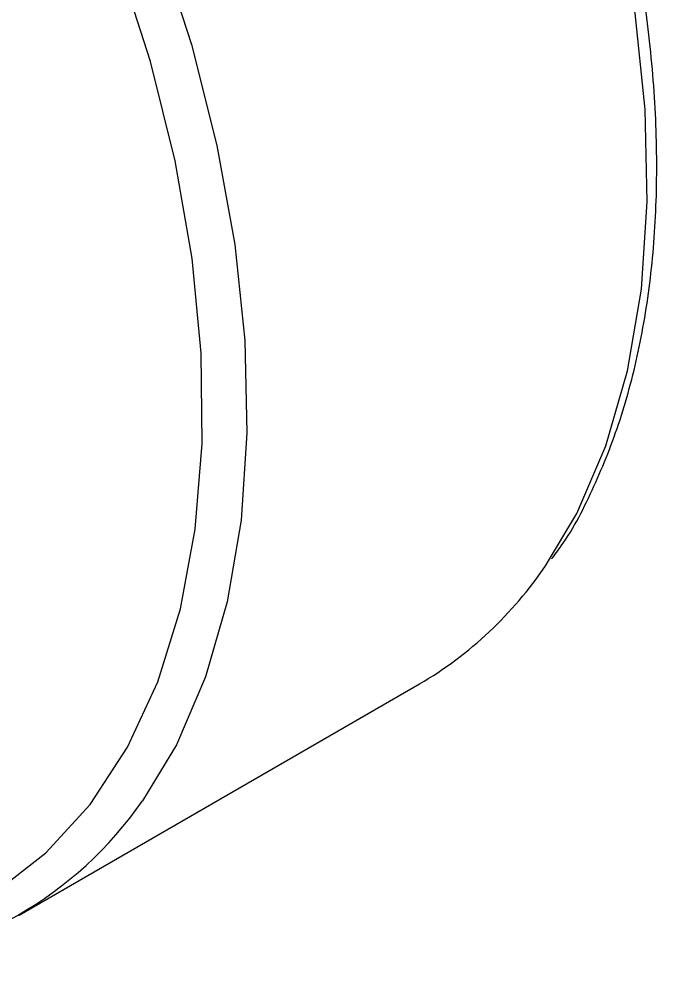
# Model space of a CAD drawing. Header units: millimetres. Extents: x 143 to 484, y 74 to 419.
# Drawn here: x 245.32 to 265.61, y 74.23 to 104.31 of the extents above; entities that cross this region are included whole.
import ezdxf

# ---------------------------------------------------------------- set-up
doc = ezdxf.new("R2010")
doc.units = ezdxf.units.MM

msp = doc.modelspace()

# ---------------------------------------------------------------- linework, layer by layer
at = {"color": 7, "linetype": 'Continuous', "lineweight": 25}
msp.add_line((245.327, 75.824), (258.055, 83.171), dxfattribs=at)
at = {"color": 7, "linetype": 'Continuous', "lineweight": 25, "flags": 128}
for points in [[(262.063, 86.927), (263.054, 88.587), (263.982, 90.741), (264.67, 93.128), (265.11, 95.724), (265.298, 98.502), (265.232, 101.434), (264.913, 104.49), (264.344, 107.637), (263.531, 110.845), (262.482, 114.08), (261.209, 117.309), (259.723, 120.499), (258.041, 123.616)], [(245.313, 116.269), (246.995, 113.151), (248.481, 109.961), (249.754, 106.733), (250.803, 103.498), (251.616, 100.29), (252.185, 97.142), (252.504, 94.086), (252.57, 91.154), (252.382, 88.376), (251.942, 85.78), (251.254, 83.393), (250.326, 81.239), (249.25, 79.457)], [(244.568, 76.554), (246.177, 77.799), (247.583, 79.339), (248.772, 81.159), (249.732, 83.24), (250.452, 85.559), (250.925, 88.091), (251.146, 90.811), (251.112, 93.689), (250.823, 96.694), (250.284, 99.795), (249.499, 102.959), (248.476, 106.153), (247.227, 109.341), (245.766, 112.492), (244.106, 115.571)]]:
    msp.add_lwpolyline(points, dxfattribs=at)
at = {"color": 7, "linetype": 'Continuous', "lineweight": 25}
for centre, radius, start, end in [((251.728, 93.942), 12.492, 300.4331, 325.836), ((239.204, 86.428), 12.227, 274.2954, 325.2424)]:
    msp.add_arc(centre, radius, start, end, dxfattribs=at)
msp.add_open_spline([(262.255, 87.143), (262.36, 87.279), (262.884, 87.966), (263.628, 89.435), (264.471, 91.54), (265.08, 93.865), (265.47, 96.364), (265.631, 99.021), (265.564, 101.808), (265.269, 104.699), (264.751, 107.668), (264.014, 110.687), (263.067, 113.73), (261.918, 116.77), (260.577, 119.78), (259.374, 122.128), (258.616, 123.459), (258.407, 123.827)], degree=3, knots=[0, 0, 0, 0, 0.0179, 0.090159, 0.16291, 0.23608, 0.30954, 0.383163, 0.456853, 0.530539, 0.604191, 0.677801, 0.751369, 0.824902, 0.898407, 0.971896, 1, 1, 1, 1], dxfattribs=at)

doc.saveas('drawing.dxf')
